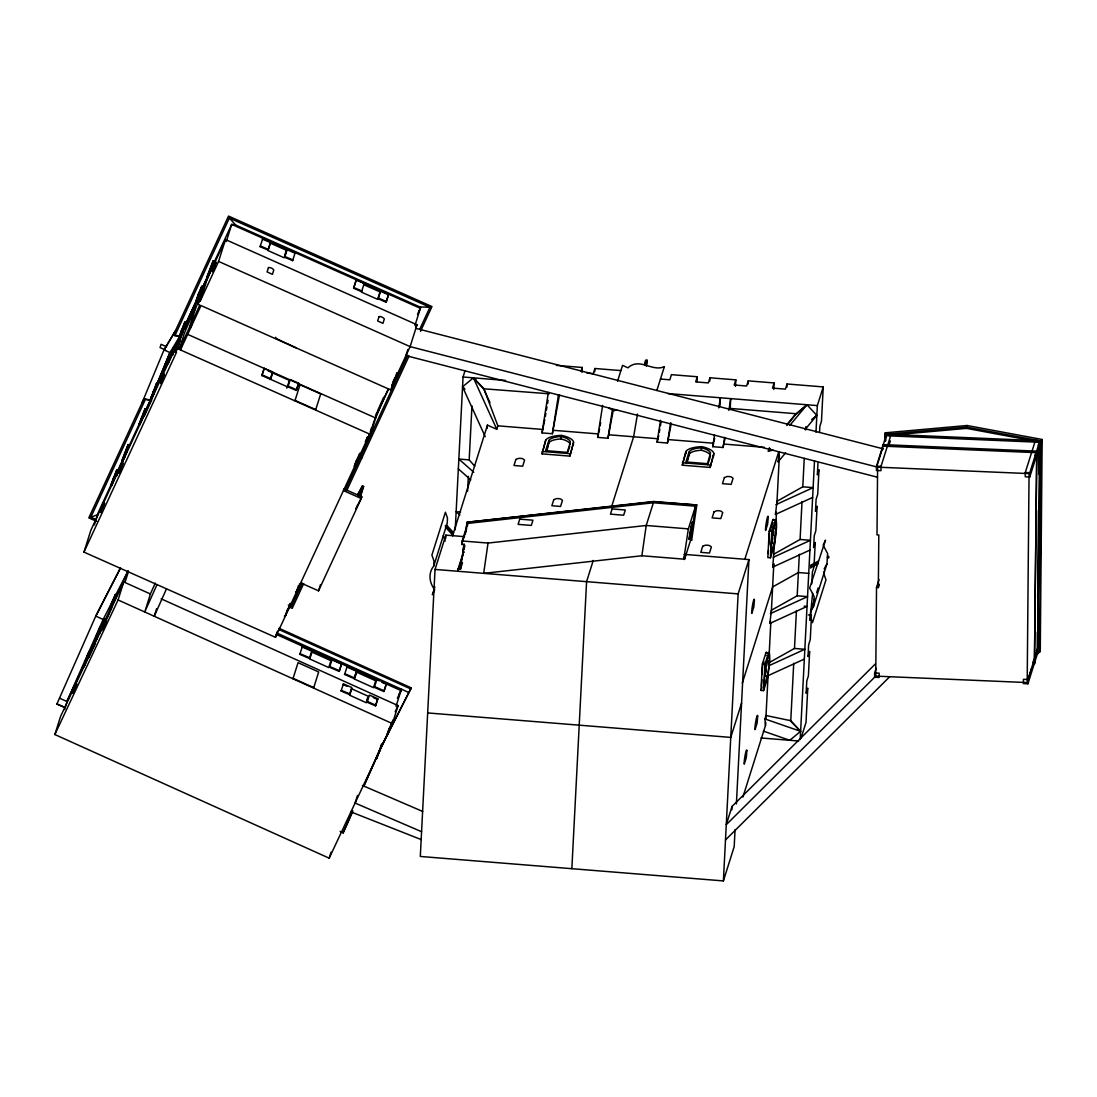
<?xml version="1.0" encoding="UTF-8"?>
<svg xmlns="http://www.w3.org/2000/svg" width="1097" height="1097" viewBox="0 0 1097 1097"><rect width="100%" height="100%" fill="white"/><g stroke="black" fill="none" stroke-linecap="round" stroke-linejoin="round"><path stroke-width="1.5" d="M644.762 365.082L645.598 360.131L647.148 360.255L646.339 366.192M767.297 676.396L764.088 686.585L765.13 666.194L768.503 655.691A17.854 1.454 -85.4 0 1 769.354 660.942L769.299 661.82A19.006 1.55 -85.4 0 1 767.461 675.629L767.297 676.396L764.705 676.191L764.883 675.423A19.006 1.55 -85.4 0 0 766.721 661.614L766.762 660.737A17.854 1.454 -85.4 0 0 766.721 658.529M770.615 546.279L771.698 542.604A19.006 1.55 -85.4 0 0 773.536 528.795L773.577 527.904A17.854 1.454 -85.4 0 0 773.55 525.71M776.169 528.493L776.169 528.123A17.854 1.454 -85.4 0 0 775.318 522.871L771.945 533.375L770.903 553.766L774.29 542.809A19.006 1.55 -85.4 0 0 776.114 529.001L773.577 528.288M874.638 672.968L874.611 677.26L879.136 677.452L879.163 673.16L874.638 672.968L876.146 668.224M889.365 435.015L886.349 434.878L876.489 466.184L876.448 470.476L880.973 470.668L881.014 466.376L890.38 436.647M875.721 677.068L876.53 587.471L879.012 579.573M368.071 437.415L368.784 437.73L370.333 434.398L180.457 349.943L201.012 305.569L390.889 390.025L392.424 386.692L391.711 386.377L410.113 346.625L417.011 324.767L225.475 239.571L218.577 261.429L410.113 346.625L877.6 467.157L876.997 534.897L878.807 534.979L878.34 587.553L876.53 587.471M882.454 449.537L882.962 444.628L1036.788 451.169L1034.43 664.22L1033.113 661.299M885.046 441.255L885.306 432.808L967.088 425.513L1042.15 439.486L1040.271 650.905L1039.476 652.496L1041.355 441.09L1042.15 439.486M885.238 439.636L885.306 432.808M885.718 440.829L886.239 434.22L1040.066 440.761L1037.707 653.812L1036.391 650.905M1037.405 441.584L966.567 428.378L967.088 425.513M1037.707 653.812L1039.682 441.405L1035.157 441.213L1025.284 472.519L1025.256 476.811L1029.781 477.003L1039.641 445.697M1027.93 683.788L1027.971 679.496L1037.954 647.861L1037.913 652.153L1027.93 683.788L1023.405 683.596L1023.446 679.304L1027.971 679.496M1029.781 477.003L1029.809 472.711L1039.682 441.405M1034.43 664.22L1036.788 451.169M1037.364 632.009L1037.186 650.85L1035.691 655.608M1037.666 597.755L1038.448 510.393M1038.763 474.425L1038.996 448.742M433.74 566.011L433.959 560.869L431.889 555.096L445.409 512.244L447.48 518.003L447.247 523.146L433.74 566.011C427.981 573.237 429.297 582.809 434.714 589.72L432.355 594.78L434.851 586.854M814.646 599.058L810.642 611.756L810.409 616.912L812.479 622.671L825.986 579.806L823.929 574.046L824.039 571.468M464.58 536.652L445.862 535.13L435.043 569.425L420.302 856.455L723.389 880.918L734.195 846.623L735.072 829.538M445.684 538.558L445.862 535.13M455.214 529.824L463.057 377.011L465.018 370.786M467.583 491.113L468.35 476.29M474.768 466.239L469.187 459.89L471.957 405.917M542.041 453.87L545.744 440.103A21.035 7.062 2.9 0 1 561.513 435.344A22.187 7.446 2.9 0 1 573.58 442.352L569.892 456.119L542.041 453.87L545.744 440.103M547.266 449.455L549.282 439.924A17.854 5.992 2.9 0 1 560.622 436.496L561.541 436.579A19.006 6.376 2.9 0 1 570.289 441.652L570.166 444.107A19.006 6.376 2.9 0 0 561.417 439.033L560.498 438.951A17.854 5.992 2.9 0 0 549.144 442.365L546.004 451.621M560.978 438.923L561.115 436.469M569.892 456.119L573.58 442.352M581.972 372.363L582.219 367.468L556.357 365.383M594.725 371.76L594.889 368.496L620.751 370.58M571.852 868.687L586.58 581.657L593.271 560.43M682.293 465.197L685.995 451.416A21.035 7.062 2.9 0 1 701.765 446.657A22.187 7.446 2.9 0 1 713.832 453.664L710.143 467.445L682.293 465.197L685.995 451.416M689.135 451.745L685.913 461.947L707.428 463.688L710.541 452.979A19.006 6.376 2.9 0 0 701.792 447.891L700.873 447.823A17.854 5.992 2.9 0 0 689.519 451.237L689.286 455.899M697.048 381.646L697.294 376.751L671.433 374.667L669.814 379.809L660.504 379.055M710.417 455.42A19.006 6.376 2.9 0 0 701.669 450.346L701.353 447.795M709.8 381.043L709.965 377.779L735.826 379.864L735.497 386.391M710.143 467.445L713.832 453.664M719.947 405.945L720.372 397.786L718.782 407.892M748.072 384.128L748.236 380.865L774.098 382.949L773.769 389.476M723.389 880.918L738.13 593.888L748.936 559.593L684.24 554.369M731.864 809.819L732.028 806.432L875.42 663.891M736.389 803.909L748.936 559.593M761.016 690.411L762.36 664.042L765.939 652.729L768.517 652.934A21.035 1.714 -85.4 0 1 769.696 660.229A22.187 1.81 -85.4 0 1 767.173 679.304L763.594 690.63L761.016 690.411L762.031 687.175M769.189 531.222L767.831 557.591L770.423 557.797L773.988 546.484A22.187 1.81 -85.4 0 0 776.525 527.41A21.035 1.714 -85.4 0 0 775.346 520.115L772.754 519.896L769.189 531.222L771.767 531.428L775.346 520.115M761.496 686.379L761.839 679.578M762.1 674.49L762.538 665.989L763.923 661.614M768.311 553.546L768.49 550.159M768.75 545.058L769.367 533.169M763.594 690.63L764.952 664.261L768.517 652.934M770.423 557.797L771.767 531.428M804.074 606.188L807.035 606.435L769.847 623.439L771.438 610.206L797.19 595.794L807.529 596.631L770.355 613.634M809.929 550.104L772.741 567.108L775.51 530.797M812.63 497.448L775.442 514.452L777.033 501.219L802.785 486.807L813.124 487.644L775.949 504.647M765.692 722.045L765.528 725.309L742.888 797.108M765.857 718.782L768.051 675.958M769.148 654.621L770.766 623.302M771.26 613.47L773.824 563.68L772.741 567.108M776.018 520.91L776.443 512.669M776.854 504.483L779.391 455.104M786.864 387.255L787.029 383.991L823.23 386.912L821.475 421.207L819.857 426.349L819.541 432.465M793.721 663.301L790.745 721.236L800.618 731.329L789.771 740.297L763.402 731.137M768.723 662.862L794.489 648.45L796.436 610.535M797.19 595.794L799.329 554.246M774.331 553.875L800.083 539.463L802.03 501.562M802.785 486.807L804.252 458.381M805.705 429.942L805.884 426.596M800.207 739.501L814.509 460.767M815.976 432.204L817.347 405.602L823.23 386.912M818.197 563.666L810.697 567.752L811.177 565.01L818.568 560.978M811.177 565.01L810.697 567.752M811.766 583.823L812.37 572.072L813.988 566.93L815.249 542.439L813.631 547.581L814.235 535.816L815.853 530.674L817.114 506.183L815.496 511.325L816.099 499.327L817.731 494.185L818.979 469.694L817.361 474.836L817.964 463.085M811.355 618.434L810.258 639.661L808.64 644.803L808.036 656.555L809.655 651.412L808.393 675.903L806.775 681.045L806.144 693.29L807.762 688.148L806.007 722.443L801.098 738.007M812.63 593.367L809.888 620.312L811.108 616.459M487.068 428.433L487.452 425.17L496.776 429.256L497.86 425.828L483.832 388.53L473.397 377.848L462.55 386.816L485.217 436.661M785.671 452.773L778.143 461.796L779.295 452.005M463.77 552.408L462.824 552.504L464.058 543.865M465.306 534.225L466.993 522.254L653.62 501.494L696.814 504.99L691.659 540.108L690.63 540.026L695.539 506.17L653.387 502.769L467.706 523.42L462.166 540.986L461.672 544.4L463.99 544.784L460.493 569.137L458.176 568.767L457.819 571.263L463.277 553.971M464.209 549.186L464.648 545.963M467.267 526.642L467.706 523.42M653.387 502.769L653.62 501.494M463.908 549.734L464.607 544.866M695.539 506.17L688.368 528.877L646.215 525.477L488.028 543.07L483.681 573.347L641.882 555.754L683.774 559.141L685.241 554.451L684.473 559.552L690.74 539.683L691.659 540.108M641.882 555.754L646.215 525.477L653.483 502.426M683.774 559.141L688.368 528.877M559.525 394.632L552.367 433.74L542.028 432.904L548.363 392.438M552.367 433.74L558.455 394.961M613.196 410.47L607.971 438.224L597.632 437.388L602.651 405.355M607.971 438.224L612.469 409.565M671.295 423.387L667.456 443.023L657.103 442.187L660.545 420.274M667.456 443.023L670.624 422.798M725.24 437.593L723.046 447.507L712.707 446.671L714.558 434.878M723.046 447.507L724.637 437.388M728.861 410.415L730.712 398.609L730.204 408.413L796.71 413.775L806.994 404.766L816.84 415.406L805.02 429.571M645.05 364.465L645.598 361.27M646.311 365.219L647.148 360.255M542.028 432.904L544.77 419.74M545.319 416.503L545.867 413.254M546.429 410.017L546.978 406.768M547.526 403.531L548.089 400.282M598.989 432.341L599.538 429.092M600.086 425.855L600.649 422.606M637.494 414.076L633.627 436.784L611.523 506.869M657.103 442.187L658.735 435.523M659.297 432.273L659.846 429.037M660.394 425.787L660.956 422.551M714.065 441.625L714.613 438.389M813.439 606.682L814.125 596.48L809.655 588.061L825.534 540.122L823.161 545.195L827.632 553.615L826.96 563.831L813.439 606.682L810.642 611.756M295.943 347.79L275.388 338.164L275.8 337.273M368.798 434.014L369.511 434.33L275.512 637.316L83.962 552.12L90.859 530.262L195.952 303.307M94.369 524.887L98.305 512.422L113.238 480.184M110.66 485.848L116.707 470.133L117.42 470.435L115.048 477.949L111.373 486.163L110.66 485.848L116.707 470.133M111.853 484.655L113.745 478.635L113.032 478.333M116.104 476.441L125.757 453.705L124.345 458.162M122.11 460.301L128.157 444.573L128.87 444.888L126.498 452.403L122.823 460.603L122.11 460.301L128.157 444.573M122.823 460.603L128.87 444.888M139.045 424.539L145.092 408.811L145.805 409.126L143.433 416.641L139.758 424.854L139.045 424.539L145.092 408.811M140.238 423.346L142.13 417.326L141.417 417.025M420.508 331.308L431.971 306.57L228.546 216.082L173.463 335.024L179.922 336.052L169.98 352.576L164.043 349.943L175.534 330.581M144.022 416.613L146.367 409.181L154.129 392.397L152.73 396.853M150.495 398.993L156.542 383.264L157.255 383.58L154.883 391.094L151.208 399.294L150.495 398.993L157.255 383.58M151.208 399.294L153.58 391.78L152.867 391.464M156.542 383.264L154.17 390.779L154.883 391.094M164.139 370.265L163.426 369.95L171.639 350.971L163.206 370.375L166.813 362.654L167.526 362.97M166.813 362.654L150.083 400.309M164.44 366.425L169.98 352.576L150.193 400.364L143.872 398.938L88.802 517.88L96.618 521.349M167.375 363.34L173.422 347.626L174.135 347.927L171.763 355.455L168.088 363.656L167.375 363.34L173.422 347.626M168.088 363.656L170.46 356.141L169.747 355.826M178.825 337.794L184.872 322.065L185.585 322.381L183.213 329.895L179.538 338.109L178.825 337.794L184.872 322.065M172.037 353.193L179.922 336.052M179.538 338.109L181.43 332.089M161.163 598.825L398.088 705.604L392.411 723.595L329.182 858.183L54.85 734.537L60.527 716.533L123.755 581.958L150.248 593.902M83.962 552.12L176.535 352.219L175.822 351.904L181.224 334.75A48.241 2.002 -66 0 1 204.865 283.712L205.578 284.041L200.175 301.181L199.462 300.866L204.865 283.712L202.287 289.306A44.333 1.837 -66 0 0 183.761 329.319L181.224 334.75L181.937 335.079M181.06 335.668L178.701 341.688M177.357 348.572L182.555 332.089L184.461 332.94L179.264 349.422L177.357 348.572L175.822 351.904M178.016 347.543L180.47 339.755M64.545 709.581L67.616 699.872M193.716 307.091L194.128 305.802M180.457 349.943L181.869 345.459M198.132 294.49L198.859 294.791L196.486 302.319L195.76 302.004L198.132 294.49L201.807 286.29L202.534 286.591L198.324 298.219M195.76 302.004L201.807 286.29M189.534 327.221L195.623 307.942M83.276 666.674L89.104 651.495L89.817 651.796L87.486 659.174L83.989 666.976L83.276 666.674L89.104 651.495M200.737 294.078L203.082 286.646L210.857 269.862L204.974 284.932M179.264 349.422L199.819 305.035L197.913 304.198L203.11 287.716M190.727 327.756L192.249 322.929M84.455 665.509L86.32 659.612L85.607 659.297M207.21 276.458L213.257 260.729L213.984 261.045L211.611 268.559L207.936 276.759L207.21 276.458L213.257 260.729M207.936 276.759L210.309 269.245L209.582 268.943M88.651 657.377L90.393 651.865M94.164 642.348L99.978 627.169L100.691 627.47L94.164 642.348L94.877 642.65L98.373 634.848L104.434 618.831L105.161 619.147L102.83 626.51L99.333 634.327L98.62 634.011L104.434 618.831M95.809 639.702L97.208 635.286L96.481 634.971M99.978 627.169L97.66 634.532L98.373 634.848M96.81 639.126L97.674 636.37M103.996 624.728L105.737 619.202M109.508 609.685L111.825 602.322L115.322 594.505L116.035 594.807L110.221 610.001L109.508 609.685L116.035 594.807M110.221 610.001L111.154 607.052M226.284 241.532L231.686 224.391L235.704 225.036L419.836 306.941L420.617 307.544L414.968 325.466M115.322 594.505L113.005 601.883L113.718 602.184M111.716 607.848L104.297 624.55M54.85 734.537L118.078 599.963L123.755 581.958M125.044 582.356L128.514 571.372M260.112 246.66L262.773 238.474L270.671 241.861L268.011 250.061L260.112 246.66L260.4 245.989L268.299 249.389L268.011 250.061M156.638 608.643L154.238 616.253L166.497 588.828M284.713 255.697L285.659 252.721M286.536 250.349L284.192 257.781L268.025 250.596L270.369 243.164L286.536 250.349L286.125 251.24M284.699 257.247L287.373 249.046L295.271 252.447L292.597 260.633L284.699 257.247L285.001 256.575L292.899 259.975L292.597 260.633M261.854 375.585L264.226 368.359L272.577 371.965L270.219 379.192L261.854 375.585L264.226 368.359M287.332 386.802L289.347 380.371L272.714 372.966L270.685 379.397L287.332 386.802L286.715 388.132M287.894 386.816L290.266 379.576L298.617 383.182L296.547 389.75L296.259 390.422L287.894 386.816L288.196 386.144L296.547 389.75M296.259 390.422L298.617 383.182M294.928 400.858L300.016 384.745L320.694 393.946L315.607 410.059M356.237 280.023L353.865 287.537L361.763 290.938L361.475 291.61L353.577 288.209L356.237 280.023L364.135 283.424L361.489 292.159L377.656 299.344L380.001 291.912L363.834 284.726M378.163 298.795L380.837 290.609L388.736 294.01L386.363 301.524L386.062 302.196L378.163 298.795L378.465 298.123L386.363 301.524M275.512 637.316L277.472 631.077M284.425 616.144L285.138 616.459L287.208 609.891M285.138 616.459L290.39 603.432M386.062 302.196L388.736 294.01M295.628 591.955L296.341 592.27L298.411 585.702M356.786 459.725L354.715 466.294L354.002 465.964M359.967 453.267L358.308 458.519L357.595 458.203M300.701 582.905L318.528 590.83L320.502 584.591M367.564 436.853L365.918 442.105L365.205 441.776M299.824 654.347L302.443 646.311L312.001 650.452L309.381 658.488L299.824 654.347L300.112 653.675L309.669 657.816L309.381 658.488M370.333 431.711L371.581 427.775M368.784 437.73L374.2 420.59M292.954 678.782L298.055 662.67L318.679 671.967L313.605 688.08M370.333 434.398L376.724 415.146A44.333 1.837 -66 0 1 386.692 392.932L388.612 388.804M387.652 390.875L388.05 389.586L387.09 391.643A48.241 2.002 -66 0 0 374.694 419.411M391.711 386.377L393.672 380.138M390.889 390.025L394.659 378.04M392.424 386.692L396.84 372.665M358.884 496.598L362.421 485.93L363.601 486.451L360.227 497.174M360.186 496.763L363.08 487.617L361.887 487.095M407.865 349.559L405.945 355.634L877.504 477.222M361.27 498.518L361.818 496.804L343.992 488.878L343.457 490.592L361.27 498.518L318.528 590.83M329.58 667.25L332.199 659.215L341.757 663.356L339.426 670.72L339.138 671.391L329.58 667.25L329.882 666.578L339.426 670.72M339.138 671.391L341.757 663.356M344.568 674.449L347.187 666.4L356.744 670.541L354.413 677.919L354.125 678.59L344.568 674.449L344.869 673.777L354.413 677.919M341.085 691L343.416 683.897L351.78 687.504L349.449 694.607L341.085 691L341.386 690.328L349.751 693.935L349.449 694.607M354.125 678.59L356.744 670.541M366.713 700.846L367.728 697.637M367.125 702.231L369.456 695.128L377.821 698.734L375.791 705.165L375.489 705.824L367.125 702.231L367.426 701.559L375.791 705.165M374.324 687.353L376.943 679.304L386.501 683.445L384.183 690.822L383.881 691.494L374.324 687.353L374.625 686.681L384.183 690.822M375.489 705.824L377.821 698.734M329.182 858.183L331.075 852.177M383.881 691.494L386.501 683.445M357.485 795.435L355.085 803.045L421.577 831.704M376.724 758.562L382.236 744.328L375.997 758.26L376.724 758.562L378.246 753.749M381.523 744.013L379.493 750.444L380.22 750.759M396.031 706.29L401.077 690.301M386.884 733.934L387.598 734.236L389.627 727.805M387.598 734.236L393.124 720.002L391.026 724.692M452.567 535.83L487.507 424.992M466.993 522.254L653.51 501.836L696.814 504.99M461.672 544.4L466.664 528.576M462.824 552.504L463.88 552.065M458.176 568.767L463.674 551.366M460.493 569.137L462.481 562.816M548.884 440.432L545.662 450.634L567.19 452.375L570.399 442.187M580.999 371.321L582.219 367.468M567.972 451.909L569.809 446.095M594.889 368.496L593.271 373.638L586.936 373.117M597.632 437.388L598.345 435.098M617.542 381.221L622.548 365.356L627.964 367.824C639.743 357.019 652.112 372.24 664.371 366.659L656.856 390.477M697.294 376.751L695.676 381.893L708.347 382.922L709.965 377.779M686.242 462.948L689.396 453.692A17.854 5.992 2.9 0 1 700.75 450.264L701.23 450.236M687.517 460.781L688.436 457.86M712.707 446.671L713.434 444.395M707.771 464.675L710.513 455.954M735.826 379.864L734.208 385.006L746.618 386.007L748.236 380.865M774.098 382.949L772.48 388.091L785.411 389.133L787.029 383.991M773.179 450.127L768.311 451.169L769.395 447.741M744.781 559.415L778.651 452.005M778.143 461.796L779.227 458.368M770.286 530.262L772.727 522.666A17.854 1.454 -85.4 0 1 772.891 522.487M775.442 514.452L776.169 512.162M742.299 683.116L772.631 586.936L798.383 572.538L808.736 573.361M741.572 703.108L730.753 737.403L427.679 712.94M769.847 623.439L770.574 621.149M732.028 806.432L726.269 824.683L875.735 676.122L1027.19 682.567L1029.055 473.602L877.6 467.157M765.473 725.487L764.938 718.946L766.021 715.518L790.772 720.702M816.648 592.709L818.143 587.951M876.585 467.116L882.345 448.851M888.872 445.629L890.353 440.925M878.34 587.553L879.328 584.386M1038.228 445.067L1040.066 440.761M1028.191 679.4L1031.687 668.292M1032.688 665.125L1034.197 660.367M379.891 749.895L411.265 687.86L279.063 628.279M141.828 403.339L164.207 349.422M169.98 352.576L150.33 399.966L143.872 398.938M184.461 332.94L185.654 330.156A44.333 1.837 -66 0 1 201.121 296.341M64.668 707.524L56.893 704.013L95.974 615.636L120.492 567.835M59.54 698.172L66.89 701.49L103.159 619.462L128.034 570.975M351.986 812.85L343.073 833.007L352.919 810.902M363.642 786.48L382.154 744.616L411.265 687.86M363.985 785.877L378.506 753.036M302.443 646.311L302.141 646.983L311.699 651.124L312.001 650.452M332.199 659.215L331.897 659.873L341.455 664.028M347.187 666.4L346.885 667.072L355.085 670.624M114.966 475.906L117.42 470.435M142.747 415.955L145.805 409.126M171.077 354.77L174.135 347.927M182.527 329.223L185.585 322.381M200.696 290.691L202.534 286.591M210.912 267.874L213.984 261.045M262.773 238.474L262.471 239.132L270.369 242.533L270.671 241.861M87.719 656.486L89.817 651.796M103.063 623.823L105.161 619.147M287.373 249.046L287.071 249.718L294.97 253.119L295.271 252.447M155.267 583.069L150.508 593.71L144.749 611.975L156.994 584.605M272.577 371.965L272.289 372.623L268.107 370.827M270.219 379.192L270.52 378.52L262.156 374.913M380.837 290.609L380.536 291.281L388.434 294.682M343.416 683.897L343.114 684.569L347.296 686.365M387.584 732.371L390.381 726.118L391.094 726.433M95.508 519.251L90.845 517.181L145.298 399.569M173.463 335.024L174.889 335.655L229.355 218.056L429.928 307.27L419.89 328.949M168.088 360.488L165.386 366.316L164.673 366M171.626 352.836L168.76 359.034L168.047 358.719M115.363 475.577L170.638 356.223M182.637 330.307L198.283 296.533M201.834 288.854L231.686 224.391L420.37 308.312L417.504 314.51M180.347 335.778L172.352 355.428L177.289 344.746M199.558 295.532L225.475 239.571M116.337 476.4L123.413 461.138M144.722 415.091L151.784 399.829M197.913 304.198L199.462 300.866M200.175 301.181L218.577 261.429M418.464 312.192L420.617 307.544M415.571 327.866L417.011 324.767M354.715 464.415L359.665 453.514M365.918 440.226L367.358 437.127M296.341 592.27L299.934 584.495L299.22 584.18M288.305 605.009L291.404 606.394L302.182 583.124M345.281 490.071L407.7 355.277M303.691 583.577L292.213 608.355L289.087 606.97M346.721 490.647L409.058 356.059M355.812 508.693L357.581 504.867M358.225 504.03L361.818 496.804M66.89 701.49L86.265 660.271M87.705 657.213L94.904 641.868M96.221 639.469L98.511 634.203M104.284 621.93L111.483 606.586M112.922 603.515L128.061 571.304M88.953 657.213L95.508 643.267M397.375 698.268L401.612 689.273L398.746 694.854M395.181 711.788L398.088 705.604M1034.951 455.474L1036.322 452.663L882.482 446.122M120.464 568.095L95.809 616.144L103.159 619.462M357.663 494.761L362.421 485.93M357.828 494.624L362.284 486.355L363.464 486.89M363.601 486.451L359.418 494.39L358.225 493.869M824.149 568.904L826.96 563.831M164.043 349.943L175.013 331.692M786.892 425.499L796.148 413.734M56.893 704.013L64.833 707.318M787.015 424.457L795.517 414.255L806.994 404.766L789.799 425.389M768.311 451.169L770.451 448.591M725.487 839.959L889.722 676.712M812.013 419.63L816.84 415.406L811.89 419.493M483.503 388.763L549.186 393.796M810.765 566.285L818.28 562.199M773.248 557.303L810.422 540.3L800.083 539.463M769.203 665.577L804.828 649.287L794.489 648.45M767.146 676.081L804.334 659.078M616.624 409.743L614.443 410.689L609.041 408.207M90.845 517.181L98.017 514.603M885.114 434.426L966.58 427.144L1041.355 441.09M892.643 434.988L966.567 428.378M419.836 306.941L429.928 307.27M885.759 435.715L1039.599 442.269M876.489 466.184L881.014 466.376M1025.284 472.519L1029.809 472.711M463.057 377.011L505.607 380.453M667.716 393.535L817.347 405.602M497.86 425.828L543.111 429.476M553.45 430.312L598.715 433.959M609.054 434.796L658.186 438.759M668.539 439.595L713.79 443.243M724.13 444.079L764.362 447.329M542.179 451.429L570.015 453.678M682.416 462.742L710.266 464.991M469.187 459.89L458.848 459.053L473.781 472.272M460.575 512.066L456.146 511.709L459.876 515.014M771.52 543.372L774.112 543.577M462.166 540.986L488.028 543.07M435.043 569.425L738.13 593.888M808.407 614.923L811.519 615.17M766.762 661.107L769.34 661.326M762.36 664.042L764.952 664.261M760.948 737.966L798.643 741.01M174.889 335.655L179.798 336.45M827.426 556.152L828.784 556.467L828.715 557.948L827.357 557.619M415.873 328.36L883.359 448.892M764.938 718.946L800.618 731.329L790.197 720.085M350.917 811.89L421.179 839.562M210.898 268.258L211.611 268.559M199.448 293.804L200.161 294.106M182.5 329.594L183.213 329.895M181.197 330.279L181.91 330.581M171.05 355.14L171.763 355.455M142.72 416.339L143.433 416.641M125.785 452.101L126.498 452.403M124.482 452.787L125.195 453.088M114.335 477.648L115.048 477.949M373.337 697.596L377.519 699.392M111.825 602.322L112.552 602.623M102.117 626.209L102.83 626.51M100.951 626.648L101.664 626.949M86.773 658.858L87.486 659.174M362.38 785.452L422.702 811.451M382.113 682.348L386.199 684.117M187.203 334.16L375.531 417.93M295.066 400.432L315.744 409.634M166.621 346.775L161.081 344.321L160.052 347.571L165.592 350.039M360.365 457.49L361.791 458.121M358.623 493.129L359.816 493.664M288.031 608.369L288.744 608.684M278.611 629.376L410.813 688.957M276.787 633.01L408.962 692.577M276.17 634.34L379.137 680.743M382.263 682.156L400.981 690.589M293.105 678.357L313.742 687.654M118.078 599.963L392.411 723.595M340.125 831.389L343.238 832.801M496.776 429.256L473.397 377.848L475.892 379.439M458.34 468.858L470.778 479.855M473.397 377.848L483.818 389.106L490.016 402.722M453.555 532.758L446.877 525.436L445.396 525.532L453.157 534.047M450.14 530.564L452.362 533.005M445.313 526.999L453.075 535.514M229.355 218.056L235.704 225.036M445.19 541.068L443.325 535.597M1036.871 649.397L1038.187 652.317M1033.593 659.804L1034.91 662.725M290.17 603.528L291.404 606.394M184.529 329.1A48.241 2.002 -66 0 1 186.133 325.425M186.668 324.205A48.241 2.002 -66 0 1 188.3 320.516M188.849 319.296A48.241 2.002 -66 0 1 190.508 315.621M191.056 314.4A48.241 2.002 -66 0 1 192.688 310.808M193.237 309.615A48.241 2.002 -66 0 1 194.841 306.132M200.82 293.502A48.241 2.002 -66 0 1 202.575 289.937M203.123 288.826A48.241 2.002 -66 0 1 205.578 284.041M375.544 415.502A48.241 2.002 -66 0 1 377.135 411.855M377.67 410.635A48.241 2.002 -66 0 1 379.301 406.946M379.85 405.712A48.241 2.002 -66 0 1 381.495 402.037M382.044 400.816A48.241 2.002 -66 0 1 383.689 397.196M573.32 444.12A22.187 7.446 2.9 0 1 573.457 444.792M765.939 652.729A21.035 1.714 -85.4 0 1 766.858 653.236M766.94 661.998A22.187 1.81 -85.4 0 1 766.57 665.865M766.145 669.527A22.187 1.81 -85.4 0 1 765.473 674.367M765.912 655.485A17.854 1.454 -85.4 0 1 766.2 655.307M772.754 519.896A21.035 1.714 -85.4 0 1 773.687 520.417M773.577 531.126A22.187 1.81 -85.4 0 1 773.179 534.911M772.754 538.421A22.187 1.81 -85.4 0 1 772.069 542.933M713.571 455.447A22.187 7.446 2.9 0 1 713.708 456.119M685.858 453.87A21.035 7.062 2.9 0 1 686.352 453.239M746.892 750.746L746.317 757.643L744.273 764.211C743.423 763.21 746.467 746.056 746.892 750.746M754.434 599.977L753.845 606.874L751.815 613.442C750.965 612.441 753.996 595.287 754.434 599.977M757.684 716.149L757.108 723.046L755.079 729.615C754.215 728.614 757.259 711.459 757.684 716.149M768.257 517.002L767.681 523.9L765.651 530.468C764.787 529.467 767.831 512.313 768.257 517.002M690.877 527.163L689.012 539.505L692.536 521.939L690.877 527.163M76.68 684.021L73.019 693.263L76.68 684.021M106.491 620.573L102.816 629.815L106.491 620.573M104.53 503.221L100.897 512.477L104.53 503.221M122.837 463.688L119.203 472.944L122.837 463.688M164.248 374.269L160.601 383.525L164.248 374.269M216.068 262.361L212.434 271.617L216.068 262.361M268.381 267.833L267.092 271.946L272.413 274.332L273.715 270.205A2.921 1.001 24.8 0 0 271.357 268.066A2.921 1.001 24.8 0 0 268.381 267.833M378.931 316.855L377.629 320.968L382.963 323.341L384.252 319.227A2.921 1.001 24.8 0 0 381.893 317.074A2.921 1.001 24.8 0 0 378.931 316.855M311.946 652.112L309.779 659.009L328.757 667.566L330.937 660.668L311.946 652.112M356.703 672.2L354.523 679.098L373.515 687.654L375.681 680.771L356.703 672.2M351.753 688.82L349.724 695.251L366.329 702.738L368.359 696.307L351.753 688.82M515.892 459.437L513.986 465.498L522.679 466.198L524.585 460.137L522.803 458.738A4.443 1.495 2.9 0 0 518.456 458.395L515.892 459.437M519.759 519.128L518.099 524.366L531.291 525.422L532.936 520.197L519.759 519.128M553.779 499.683L551.86 505.744L560.553 506.457L562.473 500.383L560.677 498.984A4.443 1.495 2.9 0 0 556.33 498.641L553.779 499.683M612.112 508.926L610.467 514.15L623.658 515.22L625.304 509.995L612.112 508.926M702.683 546.292L700.777 552.34L709.471 553.053L711.391 546.992L709.594 545.593A4.443 1.495 2.9 0 0 705.248 545.236L702.683 546.292M724.363 477.606L722.457 483.667L731.151 484.38L733.07 478.319L731.274 476.907A4.443 1.495 2.9 0 0 726.927 476.564L724.363 477.606M714.037 511.819L712.131 517.88L720.811 518.593L722.731 512.532L720.948 511.133A4.443 1.495 2.9 0 0 716.588 510.777L714.037 511.819M464.744 389.051L462.55 386.816L464.744 389.174"/></g></svg>
